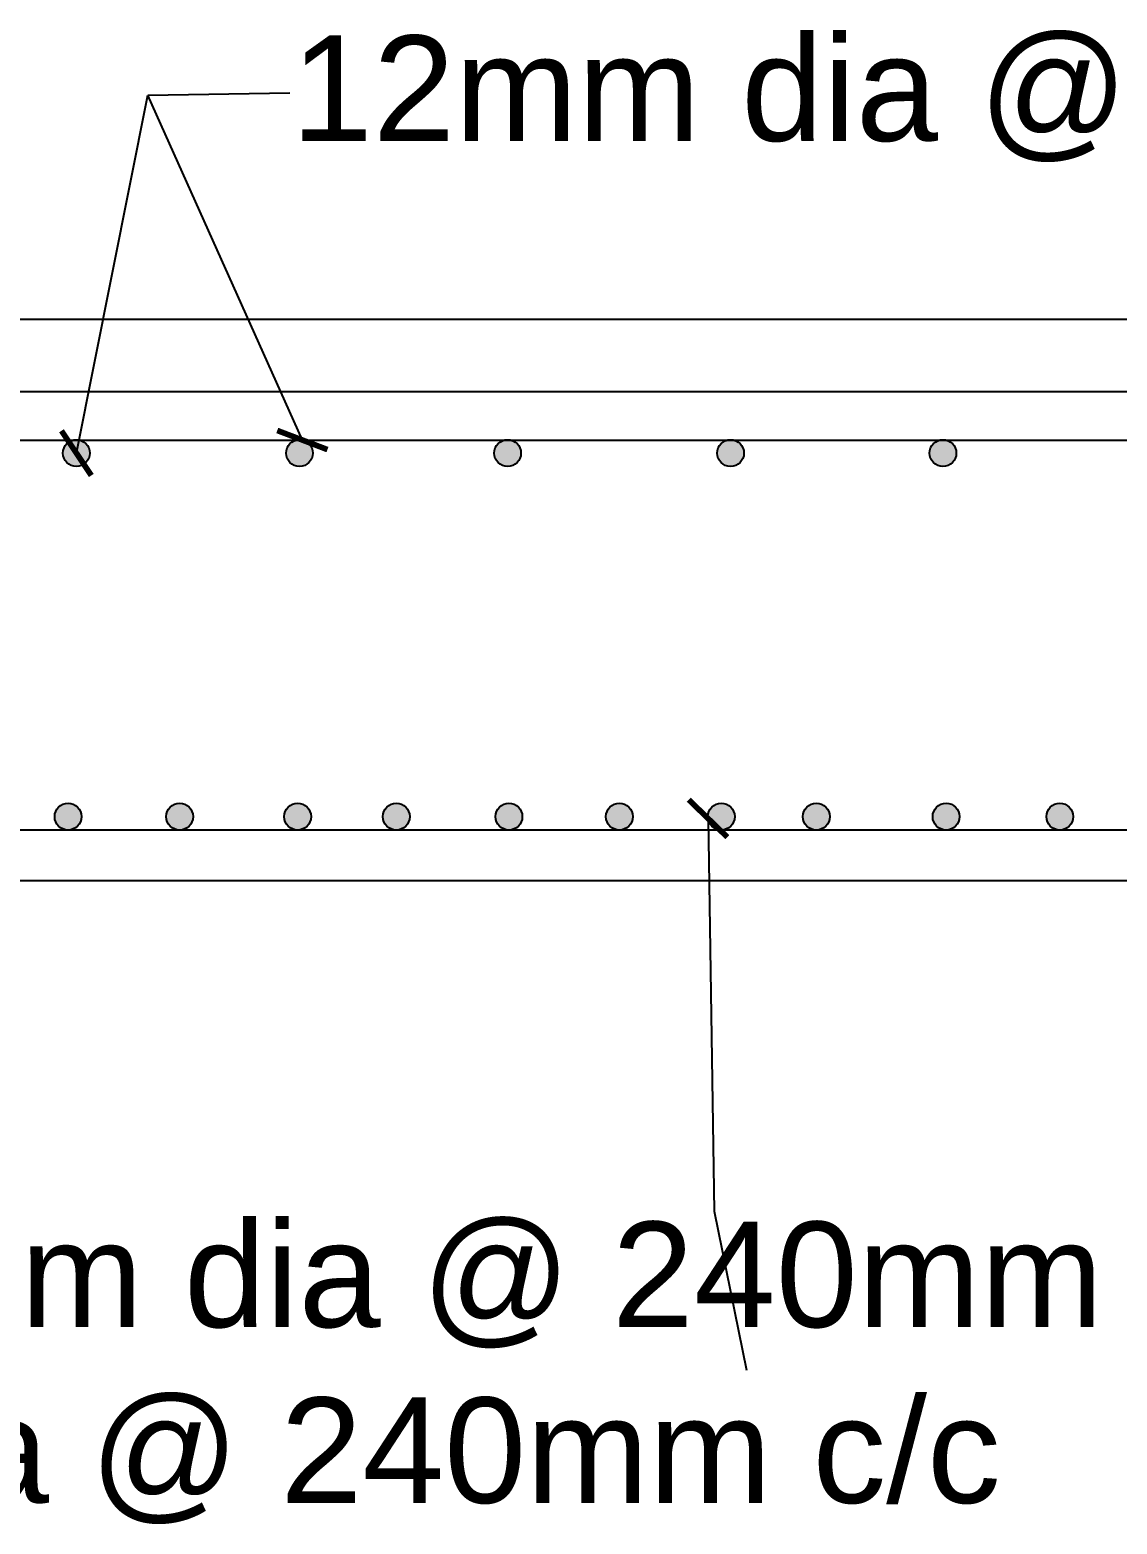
# Model space of a CAD drawing. Header units: inches. Extents: x 322 to 11487, y 352 to 10656.
# Drawn here: x 359.03 to 364.18, y 416.46 to 423.55 of the extents above; entities that cross this region are included whole.
import ezdxf

# ---------------------------------------------------------------- set-up
doc = ezdxf.new("R2010")
doc.units = ezdxf.units.IN
doc.header["$MEASUREMENT"] = 0
doc.layers.add('DIMENSION', color=255, linetype='Continuous')
doc.layers.add('HATCH', color=7, linetype='Continuous')
doc.styles.get("Standard").update_dxf_attribs({"font": 'arial.ttf'})
doc.dimstyles.new('dig', dxfattribs={"dimtxt": 0.3125, "dimasz": 0.18, "dimexe": 0.18, "dimexo": 0.0625, "dimgap": 0.09, "dimtad": 0, "dimtih": 1, "dimtoh": 1, "dimdec": 4, "dimzin": 0, "dimdsep": 46, "dimtxsty": 'Standard', "dimblk": 'ARCHTICK', "dimcen": 0.09, "dimadec": 0, "dimazin": 0, "dimtfac": 1, "dimtdec": 4, "dimtofl": 0, "dimtmove": 0, "dimatfit": 3, "dimldrblk": 'ARCHTICK', "dimfxl": 1, "dimtolj": 1, "dimtzin": 0, "dimarcsym": 0})

# ---------------------------------------------------------------- blocks, each defined once
blk = doc.blocks.new('_ArchTick')
at = {"color": 0, "linetype": 'ByBlock', "const_width": 0.15}
blk.add_lwpolyline([(-0.5, -0.5), (0.5, 0.5)], dxfattribs=at)

msp = doc.modelspace()

# ---------------------------------------------------------------- hatches: boundary and pattern name
at = {"layer": 'DIMENSION', "ltscale": 0.02}
h = msp.add_hatch(color=256, dxfattribs=at)
h.paths.add_polyline_path([(363.4186, 421.54322, 0.3519417), (363.36874, 421.60528), (363.34136, 421.60528, 0.3519417), (363.2915, 421.54322, 1)])
h.paths.add_polyline_path([(362.4117, 421.54322, 0.3519417), (362.36184, 421.60528), (362.33446, 421.60528, 0.3519417), (362.2846, 421.54322, 1)])
h.paths.add_polyline_path([(361.35451, 421.54322, 0.3519417), (361.30466, 421.60528), (361.27727, 421.60528, 0.3519417), (361.22742, 421.54322, 1)])
h.paths.add_polyline_path([(360.36795, 421.54322, 0.3519417), (360.31809, 421.60528), (360.29071, 421.60528, 0.3519417), (360.24085, 421.54322, 1)])
h.paths.add_polyline_path([(359.3102, 421.54322, 0.3519417), (359.26034, 421.60528), (359.23296, 421.60528, 0.3519417), (359.1831, 421.54322, 1)])
h.paths.add_polyline_path([(358.25753, 421.54322, 0.3519417), (358.20768, 421.60528), (358.18029, 421.60528, 0.3519417), (358.13044, 421.54322, 1)])
h.paths.add_polyline_path([(357.2252, 421.54322, 0.3519417), (357.17535, 421.60528), (357.14796, 421.60528, 0.3519417), (357.09811, 421.54322, 1)])
h = msp.add_hatch(color=256, dxfattribs=at)
h.paths.add_polyline_path([(356.55027, 419.8195, 1), (356.67737, 419.8195, 1)])
h.paths.add_polyline_path([(357.05881, 419.8195, 1), (357.1859, 419.8195, 1)])
h.paths.add_polyline_path([(357.60294, 419.8195, 1), (357.73003, 419.8195, 1)])
h.paths.add_polyline_path([(358.1013, 419.8195, 1), (358.22839, 419.8195, 1)])
h.paths.add_polyline_path([(358.61492, 419.8195, 1), (358.74202, 419.8195, 1)])
h.paths.add_polyline_path([(359.1438, 419.8195, 1), (359.2709, 419.8195, 1)])
h.paths.add_polyline_path([(359.67267, 419.8195, 1), (359.79977, 419.8195, 1)])
h.paths.add_polyline_path([(360.23206, 419.8195, 1), (360.35916, 419.8195, 1)])
h.paths.add_polyline_path([(360.69992, 419.8195, 1), (360.82701, 419.8195, 1)])
h.paths.add_polyline_path([(361.23388, 419.8195, 1), (361.36098, 419.8195, 1)])
h = msp.add_hatch(color=256, dxfattribs=at)
h.paths.add_polyline_path([(361.75767, 419.8195, 1), (361.88476, 419.8195, 1)])
h.paths.add_polyline_path([(362.24078, 419.8195, 1), (362.36787, 419.8195, 1)])
h.paths.add_polyline_path([(362.69139, 419.8195, 1), (362.81849, 419.8195, 1)])
h.paths.add_polyline_path([(363.30671, 419.8195, 1), (363.43381, 419.8195, 1)])
h.paths.add_polyline_path([(363.84577, 419.8195, 1), (363.97286, 419.8195, 1)])
h.paths.add_polyline_path([(364.29327, 419.8195, 1), (364.42037, 419.8195, 1)])
h.paths.add_polyline_path([(364.8374, 419.8195, 1), (364.9645, 419.8195, 1)])
h.paths.add_polyline_path([(365.37646, 419.8195, 1), (365.50355, 419.8195, 1)])
at = {"layer": 'HATCH'}
h = msp.add_hatch(dxfattribs=at)
h.set_pattern_fill('AR-CONC', color=256, scale=1e-05)
h.set_pattern_definition([(50, (25.13779535, 0), (7.172601826e-05, -6.275213498e-06), [7.5e-06, -8.25e-05]), (355, (25.13779535, 0), (-1.3875133361e-05, 7.521921337e-05), [6e-06, -6.6e-05]), (100.45144446, (25.137801325, -5.2e-07), (5.7850884673e-05, 6.8943999097e-05), [6.3740192e-06, -7.01142112e-05]), (46.1842, (25.13779535, 2e-05), (0.000106724133067, -1.655192808e-05), [1.125e-05, -0.00012375]), (96.63563549, (25.13780424, 1.862e-05), (9.3466194567e-05, 9.7411860077e-05), [9.5610342e-06, -0.000105171376]), (351.18416399, (25.13779535, 2e-05), (9.3466194505e-05, 9.7411860027e-05), [9e-06, -9.90000001e-05]), (21, (25.13780535, 1.5e-05), (5.9690705212e-05, -4.02618890665e-05), [7.5e-06, -8.25e-05]), (326, (25.13780535, 1.5e-05), (2.4331533192e-05, 7.2515004505e-05), [6e-06, -6.6e-05]), (71.45144474, (25.13781032, 1.1645e-05), (8.4022237673e-05, 3.2253115281e-05), [6.374019e-06, -7.01142112e-05]), (37.5, (25.137795348, 0), (1.2159855317e-06, 3.32893853831e-05), [0, -6.52e-05, 0, -6.7e-05, 0, -6.625e-05]), (7.5, (25.13779535, 0), (2.63069537442e-05, 3.94411711882e-05), [0, -3.82e-05, 0, -6.37e-05, 0, -2.525e-05]), (327.5, (25.137773048, 0), (5.33822436172e-05, -2.2554871734e-06), [0, -2.5e-05, 0, -7.8e-05, 0, -0.0001035]), (317.5, (25.13776305, 0), (5.83186169342e-05, 1.00104982332e-05), [0, -3.25e-05, 0, -5.18e-05, 0, -7.35e-05])])
h.paths.add_polyline_path([(359.3102, 421.54322, 0.3519417), (359.26034, 421.60528), (359.23296, 421.60528, 0.3519417), (359.1831, 421.54322, 1)])
h = msp.add_hatch(dxfattribs=at)
h.set_pattern_fill('AR-CONC', color=256, scale=1e-05)
h.set_pattern_definition([(50, (26.19554694, 0), (7.172601826e-05, -6.275213498e-06), [7.5e-06, -8.25e-05]), (355, (26.19554694, 0), (-1.3875133361e-05, 7.521921337e-05), [6e-06, -6.6e-05]), (100.45144446, (26.19555292, -5.2e-07), (5.7850884673e-05, 6.8943999097e-05), [6.3740192e-06, -7.01142112e-05]), (46.1842, (26.19554694, 2e-05), (0.000106724133067, -1.655192808e-05), [1.125e-05, -0.00012375]), (96.63563549, (26.19555583, 1.862e-05), (9.3466194567e-05, 9.7411860077e-05), [9.5610342e-06, -0.000105171376]), (351.18416399, (26.19554694, 2e-05), (9.3466194505e-05, 9.7411860027e-05), [9e-06, -9.90000001e-05]), (21, (26.19555694, 1.5e-05), (5.9690705212e-05, -4.02618890665e-05), [7.5e-06, -8.25e-05]), (326, (26.19555694, 1.5e-05), (2.4331533192e-05, 7.2515004505e-05), [6e-06, -6.6e-05]), (71.45144474, (26.195561915, 1.1645e-05), (8.4022237673e-05, 3.2253115281e-05), [6.374019e-06, -7.01142112e-05]), (37.5, (26.19554694, 0), (1.2159855317e-06, 3.32893853831e-05), [0, -6.52e-05, 0, -6.7e-05, 0, -6.625e-05]), (7.5, (26.19554694, 0), (2.63069537442e-05, 3.94411711882e-05), [0, -3.82e-05, 0, -6.37e-05, 0, -2.525e-05]), (327.5, (26.19552464, 0), (5.33822436172e-05, -2.2554871734e-06), [0, -2.5e-05, 0, -7.8e-05, 0, -0.0001035]), (317.5, (26.19551464, 0), (5.83186169342e-05, 1.00104982332e-05), [0, -3.25e-05, 0, -5.18e-05, 0, -7.35e-05])])
h.paths.add_polyline_path([(360.36795, 421.54322, 0.3519417), (360.31809, 421.60528), (360.29071, 421.60528, 0.3519417), (360.24085, 421.54322, 1)])
h = msp.add_hatch(dxfattribs=at)
h.set_pattern_fill('AR-CONC', color=256, scale=1e-05)
h.set_pattern_definition([(50, (27.18210802, 0), (7.172601826e-05, -6.275213498e-06), [7.5e-06, -8.25e-05]), (355, (27.18210802, 0), (-1.3875133361e-05, 7.521921337e-05), [6e-06, -6.6e-05]), (100.45144446, (27.182113996, -5.2e-07), (5.7850884673e-05, 6.8943999097e-05), [6.3740192e-06, -7.01142112e-05]), (46.1842, (27.18210802, 2e-05), (0.000106724133067, -1.655192808e-05), [1.125e-05, -0.00012375]), (96.63563549, (27.18211691, 1.862e-05), (9.3466194567e-05, 9.7411860077e-05), [9.5610342e-06, -0.000105171376]), (351.18416399, (27.18210802, 2e-05), (9.3466194505e-05, 9.7411860027e-05), [9e-06, -9.90000001e-05]), (21, (27.18211802, 1.5e-05), (5.9690705212e-05, -4.02618890665e-05), [7.5e-06, -8.25e-05]), (326, (27.18211802, 1.5e-05), (2.4331533192e-05, 7.2515004505e-05), [6e-06, -6.6e-05]), (71.45144474, (27.18212299, 1.1645e-05), (8.4022237673e-05, 3.2253115281e-05), [6.374019e-06, -7.01142112e-05]), (37.5, (27.18210802, 0), (1.2159855317e-06, 3.32893853831e-05), [0, -6.52e-05, 0, -6.7e-05, 0, -6.625e-05]), (7.5, (27.18210802, 0), (2.63069537442e-05, 3.94411711882e-05), [0, -3.82e-05, 0, -6.37e-05, 0, -2.525e-05]), (327.5, (27.18208572, 0), (5.33822436172e-05, -2.2554871734e-06), [0, -2.5e-05, 0, -7.8e-05, 0, -0.0001035]), (317.5, (27.18207572, 0), (5.83186169342e-05, 1.00104982332e-05), [0, -3.25e-05, 0, -5.18e-05, 0, -7.35e-05])])
h.paths.add_polyline_path([(361.35451, 421.54322, 0.3519417), (361.30466, 421.60528), (361.27727, 421.60528, 0.3519417), (361.22742, 421.54322, 1)])
h = msp.add_hatch(dxfattribs=at)
h.set_pattern_fill('AR-CONC', color=256, scale=1e-05)
h.set_pattern_definition([(50, (28.23929763, 0), (7.172601826e-05, -6.275213498e-06), [7.5e-06, -8.25e-05]), (355, (28.23929763, 0), (-1.3875133361e-05, 7.521921337e-05), [6e-06, -6.6e-05]), (100.45144446, (28.23930361, -5.2e-07), (5.7850884673e-05, 6.8943999097e-05), [6.3740192e-06, -7.01142112e-05]), (46.1842, (28.23929763, 2e-05), (0.000106724133067, -1.655192808e-05), [1.125e-05, -0.00012375]), (96.63563549, (28.23930652, 1.862e-05), (9.3466194567e-05, 9.7411860077e-05), [9.5610342e-06, -0.000105171376]), (351.18416399, (28.23929763, 2e-05), (9.3466194505e-05, 9.7411860027e-05), [9e-06, -9.90000001e-05]), (21, (28.23930763, 1.5e-05), (5.9690705212e-05, -4.02618890665e-05), [7.5e-06, -8.25e-05]), (326, (28.23930763, 1.5e-05), (2.4331533192e-05, 7.2515004505e-05), [6e-06, -6.6e-05]), (71.45144474, (28.239312605, 1.1645e-05), (8.4022237673e-05, 3.2253115281e-05), [6.374019e-06, -7.01142112e-05]), (37.5, (28.23929763, 0), (1.2159855317e-06, 3.32893853831e-05), [0, -6.52e-05, 0, -6.7e-05, 0, -6.625e-05]), (7.5, (28.23929763, 0), (2.63069537442e-05, 3.94411711882e-05), [0, -3.82e-05, 0, -6.37e-05, 0, -2.525e-05]), (327.5, (28.23927533, 0), (5.33822436172e-05, -2.2554871734e-06), [0, -2.5e-05, 0, -7.8e-05, 0, -0.0001035]), (317.5, (28.23926533, 0), (5.83186169342e-05, 1.00104982332e-05), [0, -3.25e-05, 0, -5.18e-05, 0, -7.35e-05])])
h.paths.add_polyline_path([(362.4117, 421.54322, 0.3519417), (362.36184, 421.60528), (362.33446, 421.60528, 0.3519417), (362.2846, 421.54322, 1)])
h = msp.add_hatch(dxfattribs=at)
h.set_pattern_fill('AR-CONC', color=256, scale=1e-05)
h.set_pattern_definition([(50, (29.246194774, 0), (7.172601826e-05, -6.275213498e-06), [7.5e-06, -8.25e-05]), (355, (29.24619477, 0), (-1.3875133361e-05, 7.521921337e-05), [6e-06, -6.6e-05]), (100.45144446, (29.24620075, -5.2e-07), (5.7850884673e-05, 6.8943999097e-05), [6.3740192e-06, -7.01142112e-05]), (46.1842, (29.24619477, 2e-05), (0.000106724133067, -1.655192808e-05), [1.125e-05, -0.00012375]), (96.63563549, (29.24620367, 1.862e-05), (9.3466194567e-05, 9.7411860077e-05), [9.5610342e-06, -0.000105171376]), (351.18416399, (29.24619477, 2e-05), (9.3466194505e-05, 9.7411860027e-05), [9e-06, -9.90000001e-05]), (21, (29.246204774, 1.5e-05), (5.9690705212e-05, -4.02618890665e-05), [7.5e-06, -8.25e-05]), (326, (29.24620477, 1.5e-05), (2.4331533192e-05, 7.2515004505e-05), [6e-06, -6.6e-05]), (71.45144474, (29.24620975, 1.1645e-05), (8.4022237673e-05, 3.2253115281e-05), [6.374019e-06, -7.01142112e-05]), (37.5, (29.246194774, 0), (1.2159855317e-06, 3.32893853831e-05), [0, -6.52e-05, 0, -6.7e-05, 0, -6.625e-05]), (7.5, (29.246194774, 0), (2.63069537442e-05, 3.94411711882e-05), [0, -3.82e-05, 0, -6.37e-05, 0, -2.525e-05]), (327.5, (29.246172474, 0), (5.33822436172e-05, -2.2554871734e-06), [0, -2.5e-05, 0, -7.8e-05, 0, -0.0001035]), (317.5, (29.246162474, 0), (5.83186169342e-05, 1.00104982332e-05), [0, -3.25e-05, 0, -5.18e-05, 0, -7.35e-05])])
h.paths.add_polyline_path([(363.4186, 421.54322, 0.3519417), (363.36874, 421.60528), (363.34136, 421.60528, 0.3519417), (363.2915, 421.54322, 1)])
h = msp.add_hatch(dxfattribs=at)
h.set_pattern_fill('AR-CONC', color=256, scale=1e-05)
h.set_pattern_definition([(50, (25.09849483, -1.72372487), (7.172601826e-05, -6.275213498e-06), [7.5e-06, -8.25e-05]), (355, (25.09849483, -1.72372487), (-1.3875133361e-05, 7.521921337e-05), [6e-06, -6.6e-05]), (100.45144446, (25.09850081, -1.72372539), (5.7850884673e-05, 6.8943999097e-05), [6.3740192e-06, -7.01142112e-05]), (46.1842, (25.09849483, -1.72370487), (0.000106724133067, -1.655192808e-05), [1.125e-05, -0.00012375]), (96.63563549, (25.09850373, -1.72370625), (9.3466194567e-05, 9.7411860077e-05), [9.5610342e-06, -0.000105171376]), (351.18416399, (25.09849483, -1.72370487), (9.3466194505e-05, 9.7411860027e-05), [9e-06, -9.90000001e-05]), (21, (25.09850483, -1.72370987), (5.9690705212e-05, -4.02618890665e-05), [7.5e-06, -8.25e-05]), (326, (25.09850483, -1.72370987), (2.4331533192e-05, 7.2515004505e-05), [6e-06, -6.6e-05]), (71.45144474, (25.098509806, -1.72371322), (8.4022237673e-05, 3.2253115281e-05), [6.374019e-06, -7.01142112e-05]), (37.5, (25.098494832, -1.723724868), (1.2159855317e-06, 3.32893853831e-05), [0, -6.52e-05, 0, -6.7e-05, 0, -6.625e-05]), (7.5, (25.09849483, -1.723724868), (2.63069537442e-05, 3.94411711882e-05), [0, -3.82e-05, 0, -6.37e-05, 0, -2.525e-05]), (327.5, (25.098472532, -1.723724868), (5.33822436172e-05, -2.2554871734e-06), [0, -2.5e-05, 0, -7.8e-05, 0, -0.0001035]), (317.5, (25.09846253, -1.72372487), (5.83186169342e-05, 1.00104982332e-05), [0, -3.25e-05, 0, -5.18e-05, 0, -7.35e-05])])
h.paths.add_polyline_path([(359.2709, 419.8195, 0.3519417), (359.22104, 419.88155), (359.19366, 419.88155, 0.3519417), (359.1438, 419.8195, 1)])
h = msp.add_hatch(dxfattribs=at)
h.set_pattern_fill('AR-CONC', color=256, scale=1e-05)
h.set_pattern_definition([(50, (25.627365865, -1.72372487), (7.172601826e-05, -6.275213498e-06), [7.5e-06, -8.25e-05]), (355, (25.627365865, -1.72372487), (-1.3875133361e-05, 7.521921337e-05), [6e-06, -6.6e-05]), (100.45144446, (25.62737184, -1.72372539), (5.7850884673e-05, 6.8943999097e-05), [6.3740192e-06, -7.01142112e-05]), (46.1842, (25.627365865, -1.72370487), (0.000106724133067, -1.655192808e-05), [1.125e-05, -0.00012375]), (96.63563549, (25.62737476, -1.72370625), (9.3466194567e-05, 9.7411860077e-05), [9.5610342e-06, -0.000105171376]), (351.18416399, (25.62736587, -1.72370487), (9.3466194505e-05, 9.7411860027e-05), [9e-06, -9.90000001e-05]), (21, (25.627375865, -1.72370987), (5.9690705212e-05, -4.02618890665e-05), [7.5e-06, -8.25e-05]), (326, (25.627375865, -1.72370987), (2.4331533192e-05, 7.2515004505e-05), [6e-06, -6.6e-05]), (71.45144474, (25.62738084, -1.72371322), (8.4022237673e-05, 3.2253115281e-05), [6.374019e-06, -7.01142112e-05]), (37.5, (25.627365865, -1.723724868), (1.2159855317e-06, 3.32893853831e-05), [0, -6.52e-05, 0, -6.7e-05, 0, -6.625e-05]), (7.5, (25.627365865, -1.723724868), (2.63069537442e-05, 3.94411711882e-05), [0, -3.82e-05, 0, -6.37e-05, 0, -2.525e-05]), (327.5, (25.627343565, -1.723724868), (5.33822436172e-05, -2.2554871734e-06), [0, -2.5e-05, 0, -7.8e-05, 0, -0.0001035]), (317.5, (25.627333565, -1.72372487), (5.83186169342e-05, 1.00104982332e-05), [0, -3.25e-05, 0, -5.18e-05, 0, -7.35e-05])])
h.paths.add_polyline_path([(359.79977, 419.8195, 0.3519417), (359.74991, 419.88155), (359.72253, 419.88155, 0.3519417), (359.67267, 419.8195, 1)])
h = msp.add_hatch(dxfattribs=at)
h.set_pattern_fill('AR-CONC', color=256, scale=1e-05)
h.set_pattern_definition([(50, (26.186755284, -1.72372487), (7.172601826e-05, -6.275213498e-06), [7.5e-06, -8.25e-05]), (355, (26.18675528, -1.72372487), (-1.3875133361e-05, 7.521921337e-05), [6e-06, -6.6e-05]), (100.45144446, (26.18676126, -1.72372539), (5.7850884673e-05, 6.8943999097e-05), [6.3740192e-06, -7.01142112e-05]), (46.1842, (26.18675528, -1.72370487), (0.000106724133067, -1.655192808e-05), [1.125e-05, -0.00012375]), (96.63563549, (26.18676418, -1.72370625), (9.3466194567e-05, 9.7411860077e-05), [9.5610342e-06, -0.000105171376]), (351.18416399, (26.18675528, -1.72370487), (9.3466194505e-05, 9.7411860027e-05), [9e-06, -9.90000001e-05]), (21, (26.186765284, -1.72370987), (5.9690705212e-05, -4.02618890665e-05), [7.5e-06, -8.25e-05]), (326, (26.18676528, -1.72370987), (2.4331533192e-05, 7.2515004505e-05), [6e-06, -6.6e-05]), (71.45144474, (26.18677026, -1.72371322), (8.4022237673e-05, 3.2253115281e-05), [6.374019e-06, -7.01142112e-05]), (37.5, (26.186755284, -1.723724868), (1.2159855317e-06, 3.32893853831e-05), [0, -6.52e-05, 0, -6.7e-05, 0, -6.625e-05]), (7.5, (26.186755284, -1.723724868), (2.63069537442e-05, 3.94411711882e-05), [0, -3.82e-05, 0, -6.37e-05, 0, -2.525e-05]), (327.5, (26.186732984, -1.723724868), (5.33822436172e-05, -2.2554871734e-06), [0, -2.5e-05, 0, -7.8e-05, 0, -0.0001035]), (317.5, (26.186722984, -1.72372487), (5.83186169342e-05, 1.00104982332e-05), [0, -3.25e-05, 0, -5.18e-05, 0, -7.35e-05])])
h.paths.add_polyline_path([(360.35916, 419.8195, 0.3519417), (360.3093, 419.88155), (360.28192, 419.88155, 0.3519417), (360.23206, 419.8195, 1)])
h = msp.add_hatch(dxfattribs=at)
h.set_pattern_fill('AR-CONC', color=256, scale=1e-05)
h.set_pattern_definition([(50, (26.6546086, -1.72372487), (7.172601826e-05, -6.275213498e-06), [7.5e-06, -8.25e-05]), (355, (26.6546086, -1.72372487), (-1.3875133361e-05, 7.521921337e-05), [6e-06, -6.6e-05]), (100.45144446, (26.654614575, -1.72372539), (5.7850884673e-05, 6.8943999097e-05), [6.3740192e-06, -7.01142112e-05]), (46.1842, (26.6546086, -1.72370487), (0.000106724133067, -1.655192808e-05), [1.125e-05, -0.00012375]), (96.63563549, (26.65461749, -1.72370625), (9.3466194567e-05, 9.7411860077e-05), [9.5610342e-06, -0.000105171376]), (351.18416399, (26.6546086, -1.72370487), (9.3466194505e-05, 9.7411860027e-05), [9e-06, -9.90000001e-05]), (21, (26.6546186, -1.72370987), (5.9690705212e-05, -4.02618890665e-05), [7.5e-06, -8.25e-05]), (326, (26.6546186, -1.72370987), (2.4331533192e-05, 7.2515004505e-05), [6e-06, -6.6e-05]), (71.45144474, (26.65462357, -1.72371322), (8.4022237673e-05, 3.2253115281e-05), [6.374019e-06, -7.01142112e-05]), (37.5, (26.654608598, -1.723724868), (1.2159855317e-06, 3.32893853831e-05), [0, -6.52e-05, 0, -6.7e-05, 0, -6.625e-05]), (7.5, (26.654608598, -1.723724868), (2.63069537442e-05, 3.94411711882e-05), [0, -3.82e-05, 0, -6.37e-05, 0, -2.525e-05]), (327.5, (26.654586298, -1.723724868), (5.33822436172e-05, -2.2554871734e-06), [0, -2.5e-05, 0, -7.8e-05, 0, -0.0001035]), (317.5, (26.6545763, -1.72372487), (5.83186169342e-05, 1.00104982332e-05), [0, -3.25e-05, 0, -5.18e-05, 0, -7.35e-05])])
h.paths.add_polyline_path([(360.82701, 419.8195, 0.3519417), (360.77716, 419.88155), (360.74977, 419.88155, 0.3519417), (360.69992, 419.8195, 1)])
h = msp.add_hatch(dxfattribs=at)
h.set_pattern_fill('AR-CONC', color=256, scale=1e-05)
h.set_pattern_definition([(50, (27.188575554, -1.72372487), (7.172601826e-05, -6.275213498e-06), [7.5e-06, -8.25e-05]), (355, (27.188575554, -1.72372487), (-1.3875133361e-05, 7.521921337e-05), [6e-06, -6.6e-05]), (100.45144446, (27.18858153, -1.72372539), (5.7850884673e-05, 6.8943999097e-05), [6.3740192e-06, -7.01142112e-05]), (46.1842, (27.18857555, -1.72370487), (0.000106724133067, -1.655192808e-05), [1.125e-05, -0.00012375]), (96.63563549, (27.18858445, -1.72370625), (9.3466194567e-05, 9.7411860077e-05), [9.5610342e-06, -0.000105171376]), (351.18416399, (27.18857555, -1.72370487), (9.3466194505e-05, 9.7411860027e-05), [9e-06, -9.90000001e-05]), (21, (27.188585554, -1.72370987), (5.9690705212e-05, -4.02618890665e-05), [7.5e-06, -8.25e-05]), (326, (27.188585554, -1.72370987), (2.4331533192e-05, 7.2515004505e-05), [6e-06, -6.6e-05]), (71.45144474, (27.18859053, -1.72371322), (8.4022237673e-05, 3.2253115281e-05), [6.374019e-06, -7.01142112e-05]), (37.5, (27.188575554, -1.723724868), (1.2159855317e-06, 3.32893853831e-05), [0, -6.52e-05, 0, -6.7e-05, 0, -6.625e-05]), (7.5, (27.188575554, -1.723724868), (2.63069537442e-05, 3.94411711882e-05), [0, -3.82e-05, 0, -6.37e-05, 0, -2.525e-05]), (327.5, (27.188553254, -1.723724868), (5.33822436172e-05, -2.2554871734e-06), [0, -2.5e-05, 0, -7.8e-05, 0, -0.0001035]), (317.5, (27.188543254, -1.72372487), (5.83186169342e-05, 1.00104982332e-05), [0, -3.25e-05, 0, -5.18e-05, 0, -7.35e-05])])
h.paths.add_polyline_path([(361.36098, 419.8195, 0.3519417), (361.31112, 419.88155), (361.28374, 419.88155, 0.3519417), (361.23388, 419.8195, 1)])
h = msp.add_hatch(dxfattribs=at)
h.set_pattern_fill('AR-CONC', color=256, scale=1e-05)
h.set_pattern_definition([(50, (27.71236019, -1.72372487), (7.172601826e-05, -6.275213498e-06), [7.5e-06, -8.25e-05]), (355, (27.71236019, -1.72372487), (-1.3875133361e-05, 7.521921337e-05), [6e-06, -6.6e-05]), (100.45144446, (27.71236617, -1.72372539), (5.7850884673e-05, 6.8943999097e-05), [6.3740192e-06, -7.01142112e-05]), (46.1842, (27.71236019, -1.72370487), (0.000106724133067, -1.655192808e-05), [1.125e-05, -0.00012375]), (96.63563549, (27.71236908, -1.72370625), (9.3466194567e-05, 9.7411860077e-05), [9.5610342e-06, -0.000105171376]), (351.18416399, (27.71236019, -1.72370487), (9.3466194505e-05, 9.7411860027e-05), [9e-06, -9.90000001e-05]), (21, (27.71237019, -1.72370987), (5.9690705212e-05, -4.02618890665e-05), [7.5e-06, -8.25e-05]), (326, (27.71237019, -1.72370987), (2.4331533192e-05, 7.2515004505e-05), [6e-06, -6.6e-05]), (71.45144474, (27.712375164, -1.72371322), (8.4022237673e-05, 3.2253115281e-05), [6.374019e-06, -7.01142112e-05]), (37.5, (27.71236019, -1.723724868), (1.2159855317e-06, 3.32893853831e-05), [0, -6.52e-05, 0, -6.7e-05, 0, -6.625e-05]), (7.5, (27.71236019, -1.723724868), (2.63069537442e-05, 3.94411711882e-05), [0, -3.82e-05, 0, -6.37e-05, 0, -2.525e-05]), (327.5, (27.71233789, -1.723724868), (5.33822436172e-05, -2.2554871734e-06), [0, -2.5e-05, 0, -7.8e-05, 0, -0.0001035]), (317.5, (27.71232789, -1.72372487), (5.83186169342e-05, 1.00104982332e-05), [0, -3.25e-05, 0, -5.18e-05, 0, -7.35e-05])])
h.paths.add_polyline_path([(361.88476, 419.8195, 0.3519417), (361.83491, 419.88155), (361.80752, 419.88155, 0.3519417), (361.75767, 419.8195, 1)])
h = msp.add_hatch(dxfattribs=at)
h.set_pattern_fill('AR-CONC', color=256, scale=1e-05)
h.set_pattern_definition([(50, (28.195472697, -1.72372487), (7.172601826e-05, -6.275213498e-06), [7.5e-06, -8.25e-05]), (355, (28.1954727, -1.72372487), (-1.3875133361e-05, 7.521921337e-05), [6e-06, -6.6e-05]), (100.45144446, (28.195478674, -1.72372539), (5.7850884673e-05, 6.8943999097e-05), [6.3740192e-06, -7.01142112e-05]), (46.1842, (28.1954727, -1.72370487), (0.000106724133067, -1.655192808e-05), [1.125e-05, -0.00012375]), (96.63563549, (28.19548159, -1.72370625), (9.3466194567e-05, 9.7411860077e-05), [9.5610342e-06, -0.000105171376]), (351.18416399, (28.1954727, -1.72370487), (9.3466194505e-05, 9.7411860027e-05), [9e-06, -9.90000001e-05]), (21, (28.195482697, -1.72370987), (5.9690705212e-05, -4.02618890665e-05), [7.5e-06, -8.25e-05]), (326, (28.1954827, -1.72370987), (2.4331533192e-05, 7.2515004505e-05), [6e-06, -6.6e-05]), (71.45144474, (28.19548767, -1.72371322), (8.4022237673e-05, 3.2253115281e-05), [6.374019e-06, -7.01142112e-05]), (37.5, (28.195472697, -1.723724868), (1.2159855317e-06, 3.32893853831e-05), [0, -6.52e-05, 0, -6.7e-05, 0, -6.625e-05]), (7.5, (28.195472697, -1.723724868), (2.63069537442e-05, 3.94411711882e-05), [0, -3.82e-05, 0, -6.37e-05, 0, -2.525e-05]), (327.5, (28.195450397, -1.723724868), (5.33822436172e-05, -2.2554871734e-06), [0, -2.5e-05, 0, -7.8e-05, 0, -0.0001035]), (317.5, (28.195440397, -1.72372487), (5.83186169342e-05, 1.00104982332e-05), [0, -3.25e-05, 0, -5.18e-05, 0, -7.35e-05])])
h.paths.add_polyline_path([(362.36787, 419.8195, 0.3519417), (362.31802, 419.88155), (362.29063, 419.88155, 0.3519417), (362.24078, 419.8195, 1)])
h = msp.add_hatch(dxfattribs=at)
h.set_pattern_fill('AR-CONC', color=256, scale=1e-05)
h.set_pattern_definition([(50, (28.6460856, -1.72372487), (7.172601826e-05, -6.275213498e-06), [7.5e-06, -8.25e-05]), (355, (28.6460856, -1.72372487), (-1.3875133361e-05, 7.521921337e-05), [6e-06, -6.6e-05]), (100.45144446, (28.64609158, -1.72372539), (5.7850884673e-05, 6.8943999097e-05), [6.3740192e-06, -7.01142112e-05]), (46.1842, (28.6460856, -1.72370487), (0.000106724133067, -1.655192808e-05), [1.125e-05, -0.00012375]), (96.63563549, (28.64609449, -1.72370625), (9.3466194567e-05, 9.7411860077e-05), [9.5610342e-06, -0.000105171376]), (351.18416399, (28.6460856, -1.72370487), (9.3466194505e-05, 9.7411860027e-05), [9e-06, -9.90000001e-05]), (21, (28.6460956, -1.72370987), (5.9690705212e-05, -4.02618890665e-05), [7.5e-06, -8.25e-05]), (326, (28.6460956, -1.72370987), (2.4331533192e-05, 7.2515004505e-05), [6e-06, -6.6e-05]), (71.45144474, (28.646100575, -1.72371322), (8.4022237673e-05, 3.2253115281e-05), [6.374019e-06, -7.01142112e-05]), (37.5, (28.6460856, -1.723724868), (1.2159855317e-06, 3.32893853831e-05), [0, -6.52e-05, 0, -6.7e-05, 0, -6.625e-05]), (7.5, (28.6460856, -1.723724868), (2.63069537442e-05, 3.94411711882e-05), [0, -3.82e-05, 0, -6.37e-05, 0, -2.525e-05]), (327.5, (28.6460633, -1.723724868), (5.33822436172e-05, -2.2554871734e-06), [0, -2.5e-05, 0, -7.8e-05, 0, -0.0001035]), (317.5, (28.6460533, -1.72372487), (5.83186169342e-05, 1.00104982332e-05), [0, -3.25e-05, 0, -5.18e-05, 0, -7.35e-05])])
h.paths.add_polyline_path([(362.81849, 419.8195, 0.3519417), (362.76863, 419.88155), (362.74125, 419.88155, 0.3519417), (362.69139, 419.8195, 1)])
h = msp.add_hatch(dxfattribs=at)
h.set_pattern_fill('AR-CONC', color=256, scale=1e-05)
h.set_pattern_definition([(50, (29.26140634, -1.72372487), (7.172601826e-05, -6.275213498e-06), [7.5e-06, -8.25e-05]), (355, (29.26140634, -1.72372487), (-1.3875133361e-05, 7.521921337e-05), [6e-06, -6.6e-05]), (100.45144446, (29.26141232, -1.72372539), (5.7850884673e-05, 6.8943999097e-05), [6.3740192e-06, -7.01142112e-05]), (46.1842, (29.26140634, -1.72370487), (0.000106724133067, -1.655192808e-05), [1.125e-05, -0.00012375]), (96.63563549, (29.26141523, -1.72370625), (9.3466194567e-05, 9.7411860077e-05), [9.5610342e-06, -0.000105171376]), (351.18416399, (29.26140634, -1.72370487), (9.3466194505e-05, 9.7411860027e-05), [9e-06, -9.90000001e-05]), (21, (29.26141634, -1.72370987), (5.9690705212e-05, -4.02618890665e-05), [7.5e-06, -8.25e-05]), (326, (29.26141634, -1.72370987), (2.4331533192e-05, 7.2515004505e-05), [6e-06, -6.6e-05]), (71.45144474, (29.261421315, -1.72371322), (8.4022237673e-05, 3.2253115281e-05), [6.374019e-06, -7.01142112e-05]), (37.5, (29.26140634, -1.723724868), (1.2159855317e-06, 3.32893853831e-05), [0, -6.52e-05, 0, -6.7e-05, 0, -6.625e-05]), (7.5, (29.26140634, -1.723724868), (2.63069537442e-05, 3.94411711882e-05), [0, -3.82e-05, 0, -6.37e-05, 0, -2.525e-05]), (327.5, (29.26138404, -1.723724868), (5.33822436172e-05, -2.2554871734e-06), [0, -2.5e-05, 0, -7.8e-05, 0, -0.0001035]), (317.5, (29.26137404, -1.72372487), (5.83186169342e-05, 1.00104982332e-05), [0, -3.25e-05, 0, -5.18e-05, 0, -7.35e-05])])
h.paths.add_polyline_path([(363.43381, 419.8195, 0.3519417), (363.38395, 419.88155), (363.35657, 419.88155, 0.3519417), (363.30671, 419.8195, 1)])
h = msp.add_hatch(dxfattribs=at)
h.set_pattern_fill('AR-CONC', color=256, scale=1e-05)
h.set_pattern_definition([(50, (29.800459694, -1.72372487), (7.172601826e-05, -6.275213498e-06), [7.5e-06, -8.25e-05]), (355, (29.800459694, -1.72372487), (-1.3875133361e-05, 7.521921337e-05), [6e-06, -6.6e-05]), (100.45144446, (29.80046567, -1.72372539), (5.7850884673e-05, 6.8943999097e-05), [6.3740192e-06, -7.01142112e-05]), (46.1842, (29.80045969, -1.72370487), (0.000106724133067, -1.655192808e-05), [1.125e-05, -0.00012375]), (96.63563549, (29.80046859, -1.72370625), (9.3466194567e-05, 9.7411860077e-05), [9.5610342e-06, -0.000105171376]), (351.18416399, (29.80045969, -1.72370487), (9.3466194505e-05, 9.7411860027e-05), [9e-06, -9.90000001e-05]), (21, (29.800469694, -1.72370987), (5.9690705212e-05, -4.02618890665e-05), [7.5e-06, -8.25e-05]), (326, (29.800469694, -1.72370987), (2.4331533192e-05, 7.2515004505e-05), [6e-06, -6.6e-05]), (71.45144474, (29.80047467, -1.72371322), (8.4022237673e-05, 3.2253115281e-05), [6.374019e-06, -7.01142112e-05]), (37.5, (29.800459694, -1.723724868), (1.2159855317e-06, 3.32893853831e-05), [0, -6.52e-05, 0, -6.7e-05, 0, -6.625e-05]), (7.5, (29.800459694, -1.723724868), (2.63069537442e-05, 3.94411711882e-05), [0, -3.82e-05, 0, -6.37e-05, 0, -2.525e-05]), (327.5, (29.800437394, -1.723724868), (5.33822436172e-05, -2.2554871734e-06), [0, -2.5e-05, 0, -7.8e-05, 0, -0.0001035]), (317.5, (29.800427394, -1.72372487), (5.83186169342e-05, 1.00104982332e-05), [0, -3.25e-05, 0, -5.18e-05, 0, -7.35e-05])])
h.paths.add_polyline_path([(363.97286, 419.8195, 0.3519417), (363.92301, 419.88155), (363.89562, 419.88155, 0.3519417), (363.84577, 419.8195, 1)])

# ---------------------------------------------------------------- linework, layer by layer
at = {"layer": 'DIMENSION', "ltscale": 0.02}
msp.add_lwpolyline([(333.79764, 422.17869), (371.18867, 422.17869), (371.18867, 419.5151), (333.79764, 419.5151)], close=True, dxfattribs=at)
for points in [[(333.79764, 421.83465), (371.18867, 421.83465)], [(334.03378, 421.16025), (334.03378, 421.60528), (370.94543, 421.60528), (370.94543, 421.15467)], [(370.96112, 420.24159), (370.96112, 419.75595), (334.06252, 419.75595), (334.06252, 420.24362)]]:
    msp.add_lwpolyline(points, dxfattribs=at)
for centre in [(359.24665, 421.54322), (360.3044, 421.54322), (361.29096, 421.54322), (362.34815, 421.54322), (363.35505, 421.54322), (359.20735, 419.8195), (359.73622, 419.8195), (360.29561, 419.8195), (360.76346, 419.8195), (361.29743, 419.8195), (361.82121, 419.8195), (362.30433, 419.8195), (362.75494, 419.8195), (363.37026, 419.8195), (363.90931, 419.8195)]:
    msp.add_circle(centre, 0.06355, dxfattribs=at)

# ---------------------------------------------------------------- texts
at = {"layer": 'DIMENSION', "ltscale": 0.02, "char_height": 0.5, "attachment_point": 1}
for s, insert, width in [('12mm dia @ 220mm c/c+\\P', (360.26454, 423.52344), 8.2664222), ('Main bars 25mm dia @ 240mm c/c + 16mm dia @ 240mm c/c', (354.36186, 417.89886), 10.0967054)]:
    msp.add_mtext(s, dxfattribs=dict(at, insert=insert, width=width))

# ---------------------------------------------------------------- leaders
at = {"layer": 'DIMENSION', "ltscale": 0.02}
for points in [[(359.24665, 421.54322), (359.58464, 423.24056), (360.25945, 423.25078)], [(360.31809, 421.60528), (359.58464, 423.24056)], [(362.24134, 419.81112), (362.26991, 417.9483), (362.42388, 417.19498)]]:
    msp.add_leader(points, dimstyle='dig', override={"dimtxt": 0.5}, dxfattribs=at)

doc.saveas('drawing.dxf')
